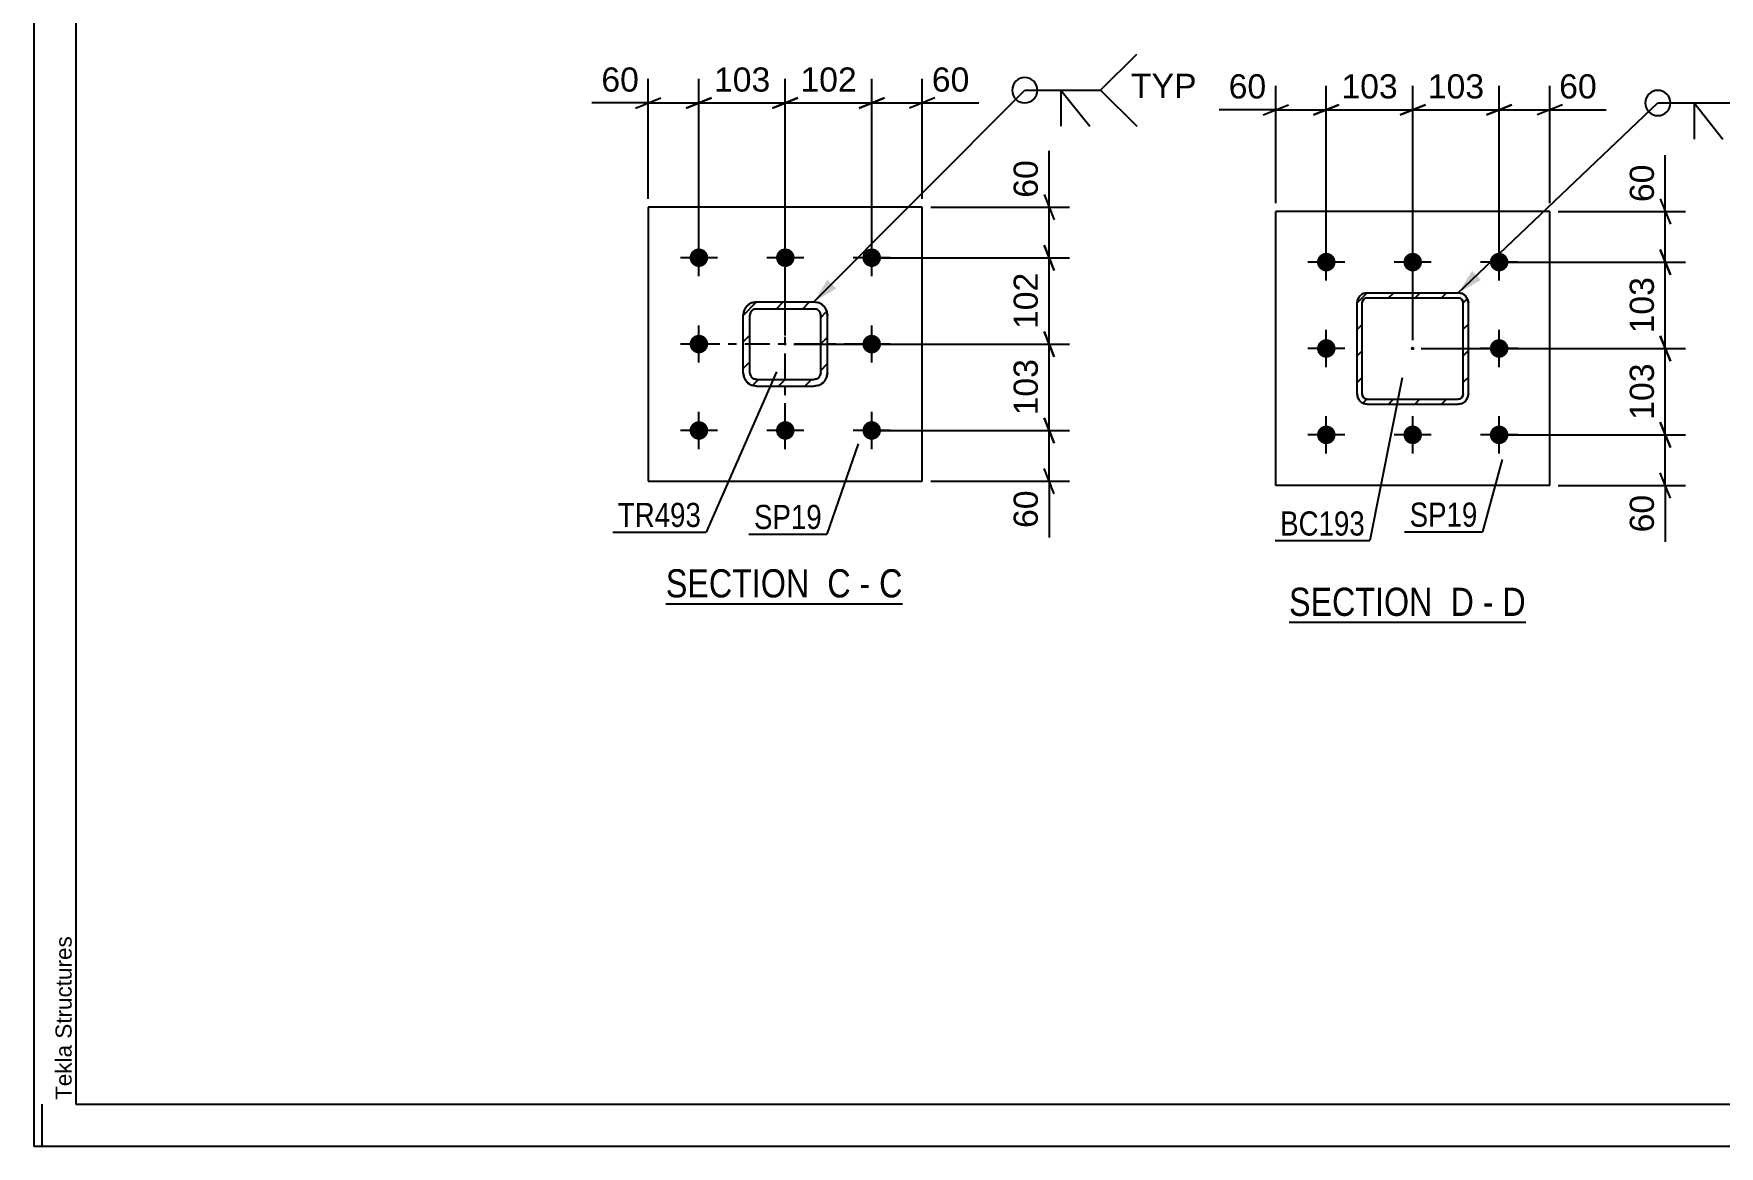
# Model space of a CAD drawing. Header units: millimetres. Extents: x -36 to 805, y -409 to 185.
# Drawn here: x -35.9 to 164.1, y -408.7 to -276.7 of the extents above; entities that cross this region are included whole.
import ezdxf

# ---------------------------------------------------------------- set-up
doc = ezdxf.new("R2010")
doc.units = ezdxf.units.MM
doc.linetypes.add('DXK_LINE_DOT2', pattern=[3.9198, 1.9599, -1.9599])
doc.linetypes.add('DXK_LINE_DOT3', pattern=[5.9187, 2.979, -0.9799, 0.9799, -0.9799])
doc.styles.add('Arial', font='ARIAL.TTF', dxfattribs={"height": 0.2})
doc.styles.add('Arial Narrow', font='ARIALN.TTF', dxfattribs={"height": 0.2})

# ---------------------------------------------------------------- blocks, each defined once
blk = doc.blocks.new('Unknown-203724355-1135')
at = {"color": 5, "linetype": 'Continuous'}
for p, q in [((-35.86, 185.3), (-35.86, -408.7)), ((-30.86, 180.3), (-30.86, -403.7)), ((-34.86, -408.7), (-34.86, -403.7)), ((-30.86, -403.7), (800.14, -403.7)), ((-35.86, -408.7), (805.14, -408.7))]:
    blk.add_line(p, q, dxfattribs=at)
at = {"color": 174, "linetype": 'Continuous', "style": 'Arial'}
blk.add_text('Tekla Structures', height=1.9102, rotation=90, dxfattribs=at).set_placement((-31.36, -403.2))
blk = doc.blocks.new('Unknown-203724355-14 - 1862')
at = {"color": 6, "linetype": 'Continuous'}
blk.add_line((113.04, -346.51), (141.11, -346.51), dxfattribs=at)
at = {"color": 0, "linetype": 'Continuous'}
for points in [[(131.15, -345.76), (131.15, -342.26), (113.04, -342.26), (113.04, -345.76)], [(134.97, -345.76), (134.97, -342.26), (132.2, -342.26), (132.2, -345.76)], [(137.29, -345.76), (137.29, -342.26), (136.02, -342.26), (136.02, -345.76)], [(141.11, -345.76), (141.11, -342.26), (138.34, -342.26), (138.34, -345.76)]]:
    blk.add_wipeout(points, dxfattribs=at)
at = {"color": 7, "linetype": 'Continuous', "style": 'Arial Narrow'}
for s, p in [('SECTION ', (113.04, -345.76)), ('D', (132.2, -345.76)), ('D', (138.34, -345.76)), ('-', (136.02, -345.76))]:
    blk.add_text(s, height=3.34, dxfattribs=at).set_placement(p)
blk = doc.blocks.new('Unknown-203724355-15 - 29577')
at = {"color": 6, "linetype": 'Continuous'}
blk.add_line((39.12, -344.32), (67.19, -344.32), dxfattribs=at)
at = {"color": 0, "linetype": 'Continuous'}
for points in [[(57.23, -343.57), (57.23, -340.07), (39.12, -340.07), (39.12, -343.57)], [(61.04, -343.57), (61.04, -340.07), (58.28, -340.07), (58.28, -343.57)], [(63.37, -343.57), (63.37, -340.07), (62.09, -340.07), (62.09, -343.57)], [(67.19, -343.57), (67.19, -340.07), (64.42, -340.07), (64.42, -343.57)]]:
    blk.add_wipeout(points, dxfattribs=at)
at = {"color": 7, "linetype": 'Continuous', "style": 'Arial Narrow'}
for s, p in [('SECTION ', (39.12, -343.57)), ('C', (58.28, -343.57)), ('C', (64.42, -343.57)), ('-', (62.09, -343.57))]:
    blk.add_text(s, height=3.34, dxfattribs=at).set_placement(p)
blk = doc.blocks.new('Part-203724355-1901 - 1862')
at = {"color": 2, "linetype": 'Continuous'}
for p, q in [((143.96, -297.78), (111.46, -297.78)), ((111.46, -330.28), (111.46, -297.78)), ((143.96, -330.28), (143.96, -297.78)), ((143.96, -330.28), (111.46, -330.28))]:
    blk.add_line(p, q, dxfattribs=at)
blk = doc.blocks.new('Part-203724355-2040 - 1862')
at = {"linetype": 'Continuous'}
h = blk.add_hatch(dxfattribs=at)
h.set_pattern_fill('', scale=0.7, style=0, pattern_type=0)
h.set_pattern_definition([(45, (122.3058, -307.4323), (-1.57154, 1.57154), [])])
h.paths.add_polyline_path([(133.11, -307.43), (122.31, -307.43), (121.85, -307.52), (121.46, -307.78), (121.2, -308.17), (121.11, -308.63), (121.11, -319.43), (121.2, -319.89), (121.46, -320.28), (121.85, -320.54), (122.31, -320.63), (133.11, -320.63), (133.57, -320.54), (133.95, -320.28), (134.21, -319.89), (134.31, -319.43), (134.31, -308.63), (134.21, -308.17), (133.95, -307.78), (133.57, -307.52)])
h.paths.add_polyline_path([(133.66, -308.4), (133.71, -308.63), (133.71, -319.43), (133.66, -319.66), (133.53, -319.86), (133.34, -319.99), (133.11, -320.03), (122.31, -320.03), (122.08, -319.99), (121.88, -319.86), (121.75, -319.66), (121.71, -319.43), (121.71, -308.63), (121.75, -308.4), (121.88, -308.21), (122.08, -308.08), (122.31, -308.03), (133.11, -308.03), (133.34, -308.08), (133.53, -308.21)])
blk.add_hatch(color=246, dxfattribs=at).paths.add_polyline_path([(127.71, -314.13, -1), (127.71, -313.93, -1)])
at = {"color": 7, "linetype": 'DXK_LINE_DOT2'}
for p, q in [((121.85, -307.52), (122.31, -307.43)), ((122.31, -307.43), (133.11, -307.43)), ((133.11, -307.43), (133.57, -307.52)), ((121.11, -308.63), (121.2, -308.17)), ((121.11, -319.43), (121.11, -308.63)), ((121.75, -308.4), (121.71, -308.63)), ((121.71, -319.43), (121.71, -308.63)), ((121.88, -308.21), (121.75, -308.4)), ((122.08, -308.08), (121.88, -308.21)), ((122.31, -308.03), (122.08, -308.08)), ((122.31, -308.03), (133.11, -308.03)), ((133.34, -308.08), (133.11, -308.03)), ((133.53, -308.21), (133.34, -308.08)), ((133.66, -308.4), (133.53, -308.21)), ((133.71, -308.63), (133.66, -308.4)), ((133.71, -319.43), (133.71, -308.63)), ((134.21, -308.17), (134.31, -308.63)), ((134.31, -319.43), (134.31, -308.63)), ((121.2, -319.89), (121.11, -319.43)), ((121.71, -319.43), (121.75, -319.66)), ((121.75, -319.66), (121.88, -319.86)), ((121.88, -319.86), (122.08, -319.99)), ((133.34, -319.99), (133.53, -319.86)), ((133.53, -319.86), (133.66, -319.66)), ((133.66, -319.66), (133.71, -319.43)), ((134.31, -319.43), (134.21, -319.89)), ((122.31, -320.63), (121.85, -320.54)), ((122.08, -319.99), (122.31, -320.03)), ((122.31, -320.03), (133.11, -320.03)), ((122.31, -320.63), (133.11, -320.63)), ((133.11, -320.03), (133.34, -319.99)), ((133.57, -320.54), (133.11, -320.63))]:
    blk.add_line(p, q, dxfattribs=at)
at = {"color": 2, "linetype": 'Continuous'}
for p, q in [((122.31, -307.43), (121.85, -307.52)), ((122.31, -307.43), (133.11, -307.43)), ((133.57, -307.52), (133.11, -307.43)), ((121.2, -308.17), (121.11, -308.63)), ((121.11, -319.43), (121.11, -308.63)), ((121.71, -308.63), (121.75, -308.4)), ((121.71, -319.43), (121.71, -308.63)), ((121.75, -308.4), (121.88, -308.21)), ((121.88, -308.21), (122.08, -308.08)), ((122.08, -308.08), (122.31, -308.03)), ((122.31, -308.03), (133.11, -308.03)), ((133.11, -308.03), (133.34, -308.08)), ((133.34, -308.08), (133.53, -308.21)), ((133.53, -308.21), (133.66, -308.4)), ((133.66, -308.4), (133.71, -308.63)), ((133.71, -319.43), (133.71, -308.63)), ((134.31, -308.63), (134.21, -308.17)), ((134.31, -319.43), (134.31, -308.63)), ((121.11, -319.43), (121.2, -319.89)), ((121.75, -319.66), (121.71, -319.43)), ((121.88, -319.86), (121.75, -319.66)), ((122.08, -319.99), (121.88, -319.86)), ((133.53, -319.86), (133.34, -319.99)), ((133.66, -319.66), (133.53, -319.86)), ((133.71, -319.43), (133.66, -319.66)), ((134.21, -319.89), (134.31, -319.43)), ((121.85, -320.54), (122.31, -320.63)), ((122.31, -320.03), (122.08, -319.99)), ((122.31, -320.03), (133.11, -320.03)), ((122.31, -320.63), (133.11, -320.63)), ((133.34, -319.99), (133.11, -320.03)), ((133.11, -320.63), (133.57, -320.54))]:
    blk.add_line(p, q, dxfattribs=at)
at = {"color": 7, "linetype": 'DXK_LINE_DOT3'}
blk.add_line((127.71, -314.03), (127.71, -314.03), dxfattribs=at)
at = {"color": 246, "linetype": 'DXK_LINE_DOT2'}
blk.add_line((127.71, -314.03), (127.71, -314.03), dxfattribs=at)
at = {"color": 246, "linetype": 'Continuous'}
blk.add_circle((127.71, -314.03), 0.1, dxfattribs=at)
at = {"color": 7, "linetype": 'DXK_LINE_DOT2'}
for centre, start, end in [((122.31, -308.63), 112.5, 157.5), ((133.11, -308.63), 22.5, 67.5), ((122.31, -319.43), 202.5, 247.5), ((133.11, -319.43), 292.5, 337.5)]:
    blk.add_arc(centre, 1.2, start, end, dxfattribs=at)
at = {"color": 2, "linetype": 'Continuous'}
for centre, start, end in [((122.31, -308.63), 112.5, 157.5), ((133.11, -308.63), 22.5, 67.5), ((122.31, -319.43), 202.5, 247.5), ((133.11, -319.43), 292.5, 337.5)]:
    blk.add_arc(centre, 1.2, start, end, dxfattribs=at)
blk = doc.blocks.new('Bolt-203724355-2043 - 1862')
at = {"linetype": 'Continuous'}
for points in [[(117.46, -304.88, -1), (117.46, -302.68, -1)], [(127.71, -304.88, -1), (127.71, -302.68, -1)], [(137.96, -304.88, -1), (137.96, -302.68, -1)], [(117.46, -315.13, -1), (117.46, -312.93, -1)], [(137.96, -315.13, -1), (137.96, -312.93, -1)], [(117.46, -325.38, -1), (117.46, -323.18, -1)], [(127.71, -325.38, -1), (127.71, -323.18, -1)], [(137.96, -325.38, -1), (137.96, -323.18, -1)]]:
    blk.add_hatch(color=1, dxfattribs=at).paths.add_polyline_path(points)
at = {"color": 1, "linetype": 'Continuous'}
for p, q in [((117.46, -305.98), (117.46, -301.58)), ((127.71, -305.98), (127.71, -301.58)), ((137.96, -305.98), (137.96, -301.58)), ((119.66, -303.78), (115.26, -303.78)), ((129.91, -303.78), (125.51, -303.78)), ((140.16, -303.78), (135.76, -303.78)), ((117.46, -316.23), (117.46, -311.83)), ((137.96, -316.23), (137.96, -311.83)), ((119.66, -314.03), (115.26, -314.03)), ((140.16, -314.03), (135.76, -314.03)), ((117.46, -326.48), (117.46, -322.08)), ((127.71, -326.48), (127.71, -322.08)), ((137.96, -326.48), (137.96, -322.08)), ((119.66, -324.28), (115.26, -324.28)), ((129.91, -324.28), (125.51, -324.28)), ((140.16, -324.28), (135.76, -324.28))]:
    blk.add_line(p, q, dxfattribs=at)
blk = doc.blocks.new('Part-203724355-29596 - 29577')
at = {"linetype": 'Continuous'}
h = blk.add_hatch(dxfattribs=at)
h.set_pattern_fill('', scale=0.7, style=0, pattern_type=0)
h.set_pattern_definition([(45, (49.8913, -308.5106), (-1.57154, 1.57154), [])])
h.paths.add_polyline_path([(56.69, -308.51), (49.89, -308.51), (49.28, -308.63), (48.76, -308.98), (48.41, -309.5), (48.29, -310.11), (48.29, -316.91), (48.41, -317.52), (48.76, -318.04), (49.28, -318.39), (49.89, -318.51), (56.69, -318.51), (57.3, -318.39), (57.82, -318.04), (58.17, -317.52), (58.29, -316.91), (58.29, -310.11), (58.17, -309.5), (57.82, -308.98), (57.3, -308.63)])
h.paths.add_polyline_path([(57.43, -309.8), (57.49, -310.11), (57.49, -316.91), (57.43, -317.22), (57.26, -317.48), (57, -317.65), (56.69, -317.71), (49.89, -317.71), (49.59, -317.65), (49.33, -317.48), (49.15, -317.22), (49.09, -316.91), (49.09, -310.11), (49.15, -309.8), (49.33, -309.54), (49.59, -309.37), (49.89, -309.31), (56.69, -309.31), (57, -309.37), (57.26, -309.54)])
at = {"color": 7, "linetype": 'DXK_LINE_DOT3'}
for p, q in [((53.29, -323.51), (53.29, -303.51)), ((63.29, -313.51), (43.29, -313.51))]:
    blk.add_line(p, q, dxfattribs=at)
at = {"color": 7, "linetype": 'DXK_LINE_DOT2'}
for p, q in [((48.29, -310.11), (48.41, -309.5)), ((49.15, -309.8), (49.09, -310.11)), ((49.28, -308.63), (49.89, -308.51)), ((49.89, -309.31), (49.59, -309.37)), ((49.89, -308.51), (56.69, -308.51)), ((49.89, -309.31), (56.69, -309.31)), ((56.69, -308.51), (57.3, -308.63)), ((57, -309.37), (56.69, -309.31)), ((57.49, -310.11), (57.43, -309.8)), ((58.17, -309.5), (58.29, -310.11)), ((48.29, -316.91), (48.29, -310.11)), ((49.09, -316.91), (49.09, -310.11)), ((57.49, -316.91), (57.49, -310.11)), ((58.29, -316.91), (58.29, -310.11)), ((48.41, -317.52), (48.29, -316.91)), ((49.09, -316.91), (49.15, -317.22)), ((49.59, -317.65), (49.89, -317.71)), ((49.89, -317.71), (56.69, -317.71)), ((56.69, -317.71), (57, -317.65)), ((57.43, -317.22), (57.49, -316.91)), ((58.29, -316.91), (58.17, -317.52)), ((49.89, -318.51), (49.28, -318.39)), ((49.89, -318.51), (56.69, -318.51)), ((57.3, -318.39), (56.69, -318.51))]:
    blk.add_line(p, q, dxfattribs=at)
at = {"color": 2, "linetype": 'Continuous'}
for p, q in [((48.41, -309.5), (48.29, -310.11)), ((49.09, -310.11), (49.15, -309.8)), ((49.89, -308.51), (49.28, -308.63)), ((49.59, -309.37), (49.89, -309.31)), ((49.89, -308.51), (56.69, -308.51)), ((49.89, -309.31), (56.69, -309.31)), ((57.3, -308.63), (56.69, -308.51)), ((56.69, -309.31), (57, -309.37)), ((57.43, -309.8), (57.49, -310.11)), ((58.29, -310.11), (58.17, -309.5)), ((48.29, -316.91), (48.29, -310.11)), ((49.09, -316.91), (49.09, -310.11)), ((57.49, -316.91), (57.49, -310.11)), ((58.29, -316.91), (58.29, -310.11)), ((48.29, -316.91), (48.41, -317.52)), ((49.15, -317.22), (49.09, -316.91)), ((49.89, -317.71), (49.59, -317.65)), ((49.89, -317.71), (56.69, -317.71)), ((57, -317.65), (56.69, -317.71)), ((57.49, -316.91), (57.43, -317.22)), ((58.17, -317.52), (58.29, -316.91)), ((49.28, -318.39), (49.89, -318.51)), ((49.89, -318.51), (56.69, -318.51)), ((56.69, -318.51), (57.3, -318.39))]:
    blk.add_line(p, q, dxfattribs=at)
at = {"color": 7, "linetype": 'DXK_LINE_DOT2'}
for centre, radius, start, end in [((49.89, -310.11), 1.6, 112.5, 157.5), ((49.89, -310.11), 0.8, 112.5, 157.5), ((56.69, -310.11), 0.8, 22.5, 67.5), ((56.69, -310.11), 1.6, 22.5, 67.5), ((49.89, -316.91), 1.6, 202.5, 247.5), ((49.89, -316.91), 0.8, 202.5, 247.5), ((56.69, -316.91), 0.8, 292.5, 337.5), ((56.69, -316.91), 1.6, 292.5, 337.5)]:
    blk.add_arc(centre, radius, start, end, dxfattribs=at)
at = {"color": 2, "linetype": 'Continuous'}
for centre, radius, start, end in [((49.89, -310.11), 1.6, 112.5, 157.5), ((49.89, -310.11), 0.8, 112.5, 157.5), ((56.69, -310.11), 0.8, 22.5, 67.5), ((56.69, -310.11), 1.6, 22.5, 67.5), ((49.89, -316.91), 1.6, 202.5, 247.5), ((49.89, -316.91), 0.8, 202.5, 247.5), ((56.69, -316.91), 0.8, 292.5, 337.5), ((56.69, -316.91), 1.6, 292.5, 337.5)]:
    blk.add_arc(centre, radius, start, end, dxfattribs=at)
blk = doc.blocks.new('Part-203724355-29597 - 29577')
at = {"color": 2, "linetype": 'Continuous'}
for p, q in [((69.54, -297.26), (37.04, -297.26)), ((37.04, -297.26), (37.04, -329.76)), ((69.54, -329.76), (69.54, -297.26)), ((37.04, -329.76), (69.54, -329.76))]:
    blk.add_line(p, q, dxfattribs=at)
blk = doc.blocks.new('Bolt-203724355-29738 - 29577')
at = {"linetype": 'Continuous'}
for points in [[(43.04, -304.36, -1), (43.04, -302.16, -1)], [(53.29, -304.36, -1), (53.29, -302.16, -1)], [(63.54, -304.36, -1), (63.54, -302.16, -1)], [(43.04, -314.61, -1), (43.04, -312.41, -1)], [(63.54, -314.61, -1), (63.54, -312.41, -1)], [(43.04, -324.86, -1), (43.04, -322.66, -1)], [(53.29, -324.86, -1), (53.29, -322.66, -1)], [(63.54, -324.86, -1), (63.54, -322.66, -1)]]:
    blk.add_hatch(color=1, dxfattribs=at).paths.add_polyline_path(points)
at = {"color": 1, "linetype": 'Continuous'}
for p, q in [((43.04, -305.46), (43.04, -301.06)), ((53.29, -305.46), (53.29, -301.06)), ((63.54, -305.46), (63.54, -301.06)), ((45.24, -303.26), (40.84, -303.26)), ((55.49, -303.26), (51.09, -303.26)), ((65.74, -303.26), (61.34, -303.26)), ((43.04, -315.71), (43.04, -311.31)), ((63.54, -315.71), (63.54, -311.31)), ((45.24, -313.51), (40.84, -313.51)), ((65.74, -313.51), (61.34, -313.51)), ((43.04, -325.96), (43.04, -321.56)), ((53.29, -325.96), (53.29, -321.56)), ((63.54, -325.96), (63.54, -321.56)), ((45.24, -323.76), (40.84, -323.76)), ((55.49, -323.76), (51.09, -323.76)), ((65.74, -323.76), (61.34, -323.76))]:
    blk.add_line(p, q, dxfattribs=at)
blk = doc.blocks.new('StraightDimension-203724355-2086 - 1862')
at = {"color": 7, "linetype": 'Continuous'}
for p, q in [((111.46, -296.78), (111.46, -282.86)), ((117.46, -302.78), (117.46, -282.86)), ((109.96, -286.31), (112.96, -285.11)), ((111.46, -285.71), (117.46, -285.71)), ((118.96, -285.11), (115.96, -286.31))]:
    blk.add_line(p, q, dxfattribs=at)
at = {"color": 0}
blk.add_wipeout([(110.93, -284.96), (110.93, -280.76), (105.28, -280.76), (105.28, -284.96)], dxfattribs=at)
at = {"color": 7, "linetype": 'Continuous'}
blk.add_line((111.46, -285.71), (104.76, -285.71), dxfattribs=at)
blk.add_line((111.46, -285.71), (104.76, -285.71), dxfattribs=at)
at = {"color": 3, "style": 'Arial'}
blk.add_text('60', height=2.865, dxfattribs=at).set_placement((105.88, -284.36))
blk = doc.blocks.new('StraightDimension-203724355-2144 - 1862')
at = {"color": 7, "linetype": 'Continuous'}
for p, q in [((144.96, -297.78), (160.07, -297.78)), ((157.07, -296.28), (158.27, -299.28)), ((157.67, -303.78), (157.67, -297.78)), ((138.96, -303.78), (160.07, -303.78)), ((158.27, -305.28), (157.07, -302.28))]:
    blk.add_line(p, q, dxfattribs=at)
at = {"color": 0}
blk.add_wipeout([(156.92, -291.61), (152.72, -291.61), (152.72, -297.26), (156.92, -297.26)], dxfattribs=at)
at = {"color": 7, "linetype": 'Continuous'}
blk.add_line((157.67, -297.78), (157.67, -291.09), dxfattribs=at)
blk.add_line((157.67, -297.78), (157.67, -291.09), dxfattribs=at)
at = {"color": 3, "style": 'Arial'}
blk.add_text('60', height=2.865, rotation=90.0002, dxfattribs=at).set_placement((156.32, -296.66))
blk = doc.blocks.new('StraightDimension-203724355-2096 - 1862')
at = {"color": 7, "linetype": 'Continuous'}
for p, q in [((137.96, -302.78), (137.96, -282.86)), ((143.96, -296.78), (143.96, -282.86)), ((136.46, -286.31), (139.46, -285.11)), ((137.96, -285.71), (143.96, -285.71)), ((145.46, -285.11), (142.46, -286.31))]:
    blk.add_line(p, q, dxfattribs=at)
at = {"color": 0}
blk.add_wipeout([(150.13, -284.96), (150.13, -280.76), (144.48, -280.76), (144.48, -284.96)], dxfattribs=at)
at = {"color": 7, "linetype": 'Continuous'}
blk.add_line((143.96, -285.71), (150.65, -285.71), dxfattribs=at)
blk.add_line((143.96, -285.71), (150.65, -285.71), dxfattribs=at)
at = {"color": 3, "style": 'Arial'}
blk.add_text('60', height=2.865, dxfattribs=at).set_placement((145.08, -284.36))
blk = doc.blocks.new('StraightDimension-203724355-2106 - 1862')
at = {"color": 7, "linetype": 'Continuous'}
for p, q in [((127.71, -313.03), (127.71, -282.86)), ((137.96, -302.78), (137.96, -282.86)), ((126.21, -286.31), (129.21, -285.11)), ((127.71, -285.71), (137.96, -285.71)), ((139.46, -285.11), (136.46, -286.31))]:
    blk.add_line(p, q, dxfattribs=at)
at = {"color": 0}
blk.add_wipeout([(136.77, -284.96), (136.77, -280.76), (128.9, -280.76), (128.9, -284.96)], dxfattribs=at)
at = {"color": 3, "style": 'Arial'}
blk.add_text('103', height=2.865, dxfattribs=at).set_placement((129.5, -284.36))
blk = doc.blocks.new('StraightDimension-203724355-2115 - 1862')
at = {"color": 7, "linetype": 'Continuous'}
for p, q in [((117.46, -302.78), (117.46, -282.86)), ((127.71, -313.03), (127.71, -282.86)), ((115.96, -286.31), (118.96, -285.11)), ((117.46, -285.71), (127.71, -285.71)), ((129.21, -285.11), (126.21, -286.31))]:
    blk.add_line(p, q, dxfattribs=at)
at = {"color": 0}
blk.add_wipeout([(126.52, -284.96), (126.52, -280.76), (118.65, -280.76), (118.65, -284.96)], dxfattribs=at)
at = {"color": 3, "style": 'Arial'}
blk.add_text('103', height=2.865, dxfattribs=at).set_placement((119.25, -284.36))
blk = doc.blocks.new('StraightDimension-203724355-2125 - 1862')
at = {"color": 7, "linetype": 'Continuous'}
for p, q in [((157.07, -322.78), (158.27, -325.78)), ((138.96, -324.28), (160.07, -324.28)), ((157.67, -330.28), (157.67, -324.28)), ((158.27, -331.78), (157.07, -328.78)), ((144.96, -330.28), (160.07, -330.28))]:
    blk.add_line(p, q, dxfattribs=at)
at = {"color": 0}
blk.add_wipeout([(156.92, -330.81), (152.72, -330.81), (152.72, -336.45), (156.92, -336.45)], dxfattribs=at)
at = {"color": 7, "linetype": 'Continuous'}
blk.add_line((157.67, -330.28), (157.67, -336.98), dxfattribs=at)
blk.add_line((157.67, -330.28), (157.67, -336.98), dxfattribs=at)
at = {"color": 3, "style": 'Arial'}
blk.add_text('60', height=2.865, rotation=90.0002, dxfattribs=at).set_placement((156.32, -335.85))
blk = doc.blocks.new('StraightDimension-203724355-2135 - 1862')
at = {"color": 7, "linetype": 'Continuous'}
for p, q in [((157.07, -312.53), (158.27, -315.53)), ((128.71, -314.03), (160.07, -314.03)), ((157.67, -324.28), (157.67, -314.03)), ((158.27, -325.78), (157.07, -322.78)), ((138.96, -324.28), (160.07, -324.28))]:
    blk.add_line(p, q, dxfattribs=at)
at = {"color": 0}
blk.add_wipeout([(156.92, -315.22), (152.72, -315.22), (152.72, -323.09), (156.92, -323.09)], dxfattribs=at)
at = {"color": 3, "style": 'Arial'}
blk.add_text('103', height=2.865, rotation=90.0002, dxfattribs=at).set_placement((156.32, -322.49))
blk = doc.blocks.new('StraightDimension-203724355-2154 - 1862')
at = {"color": 7, "linetype": 'Continuous'}
for p, q in [((138.96, -303.78), (160.07, -303.78)), ((157.07, -302.28), (158.27, -305.28)), ((157.67, -314.03), (157.67, -303.78)), ((158.27, -315.53), (157.07, -312.53)), ((128.71, -314.03), (160.07, -314.03))]:
    blk.add_line(p, q, dxfattribs=at)
at = {"color": 0}
blk.add_wipeout([(156.92, -304.97), (152.72, -304.97), (152.72, -312.84), (156.92, -312.84)], dxfattribs=at)
at = {"color": 3, "style": 'Arial'}
blk.add_text('103', height=2.865, rotation=90.0002, dxfattribs=at).set_placement((156.32, -312.24))
blk = doc.blocks.new('StraightDimension-203724355-30028 - 29577')
at = {"color": 7, "linetype": 'Continuous'}
for p, q in [((54.29, -313.51), (86.99, -313.51)), ((83.99, -312.01), (85.19, -315.01)), ((84.59, -323.76), (84.59, -313.51)), ((64.54, -323.76), (86.99, -323.76)), ((85.19, -325.26), (83.99, -322.26))]:
    blk.add_line(p, q, dxfattribs=at)
at = {"color": 0}
blk.add_wipeout([(83.84, -314.7), (79.64, -314.7), (79.64, -322.57), (83.84, -322.57)], dxfattribs=at)
at = {"color": 3, "style": 'Arial'}
blk.add_text('103', height=2.865, rotation=90.0002, dxfattribs=at).set_placement((83.24, -321.97))
blk = doc.blocks.new('StraightDimension-203724355-30026 - 29577')
at = {"color": 7, "linetype": 'Continuous'}
for p, q in [((83.99, -295.76), (85.19, -298.76)), ((70.54, -297.26), (86.99, -297.26)), ((84.59, -303.26), (84.59, -297.26)), ((85.19, -304.76), (83.99, -301.76)), ((64.54, -303.26), (86.99, -303.26))]:
    blk.add_line(p, q, dxfattribs=at)
at = {"color": 0}
blk.add_wipeout([(83.84, -291.09), (79.64, -291.09), (79.64, -296.74), (83.84, -296.74)], dxfattribs=at)
at = {"color": 7, "linetype": 'Continuous'}
blk.add_line((84.59, -297.26), (84.59, -290.56), dxfattribs=at)
blk.add_line((84.59, -297.26), (84.59, -290.56), dxfattribs=at)
at = {"color": 3, "style": 'Arial'}
blk.add_text('60', height=2.865, rotation=90.0002, dxfattribs=at).set_placement((83.24, -296.14))
blk = doc.blocks.new('StraightDimension-203724355-30027 - 29577')
at = {"color": 7, "linetype": 'Continuous'}
for p, q in [((83.99, -301.76), (85.19, -304.76)), ((64.54, -303.26), (86.99, -303.26)), ((84.59, -313.51), (84.59, -303.26)), ((54.29, -313.51), (86.99, -313.51)), ((85.19, -315.01), (83.99, -312.01))]:
    blk.add_line(p, q, dxfattribs=at)
at = {"color": 0}
blk.add_wipeout([(83.84, -304.45), (79.64, -304.45), (79.64, -312.32), (83.84, -312.32)], dxfattribs=at)
at = {"color": 3, "style": 'Arial'}
blk.add_text('102', height=2.865, rotation=90.0002, dxfattribs=at).set_placement((83.24, -311.72))
blk = doc.blocks.new('StraightDimension-203724355-29958 - 29577')
at = {"color": 7, "linetype": 'Continuous'}
for p, q in [((53.29, -312.51), (53.29, -282.05)), ((63.54, -302.26), (63.54, -282.05)), ((51.79, -285.5), (54.79, -284.3)), ((53.29, -284.9), (63.54, -284.9)), ((65.04, -284.3), (62.04, -285.5))]:
    blk.add_line(p, q, dxfattribs=at)
at = {"color": 0}
blk.add_wipeout([(62.35, -284.15), (62.35, -279.95), (54.48, -279.95), (54.48, -284.15)], dxfattribs=at)
at = {"color": 3, "style": 'Arial'}
blk.add_text('102', height=2.865, dxfattribs=at).set_placement((55.08, -283.55))
blk = doc.blocks.new('StraightDimension-203724355-29957 - 29577')
at = {"color": 7, "linetype": 'Continuous'}
for p, q in [((63.54, -302.26), (63.54, -282.05)), ((69.54, -296.26), (69.54, -282.05)), ((62.04, -285.5), (65.04, -284.3)), ((63.54, -284.9), (69.54, -284.9)), ((71.04, -284.3), (68.04, -285.5))]:
    blk.add_line(p, q, dxfattribs=at)
at = {"color": 0}
blk.add_wipeout([(75.71, -284.15), (75.71, -279.95), (70.07, -279.95), (70.07, -284.15)], dxfattribs=at)
at = {"color": 7, "linetype": 'Continuous'}
blk.add_line((69.54, -284.9), (76.24, -284.9), dxfattribs=at)
blk.add_line((69.54, -284.9), (76.24, -284.9), dxfattribs=at)
at = {"color": 3, "style": 'Arial'}
blk.add_text('60', height=2.865, dxfattribs=at).set_placement((70.67, -283.55))
blk = doc.blocks.new('StraightDimension-203724355-29959 - 29577')
at = {"color": 7, "linetype": 'Continuous'}
for p, q in [((43.04, -302.26), (43.04, -282.05)), ((53.29, -312.51), (53.29, -282.05)), ((41.54, -285.5), (44.54, -284.3)), ((43.04, -284.9), (53.29, -284.9)), ((54.79, -284.3), (51.79, -285.5))]:
    blk.add_line(p, q, dxfattribs=at)
at = {"color": 0}
blk.add_wipeout([(52.1, -284.15), (52.1, -279.95), (44.23, -279.95), (44.23, -284.15)], dxfattribs=at)
at = {"color": 3, "style": 'Arial'}
blk.add_text('103', height=2.865, dxfattribs=at).set_placement((44.83, -283.55))
blk = doc.blocks.new('StraightDimension-203724355-29960 - 29577')
at = {"color": 7, "linetype": 'Continuous'}
for p, q in [((37.04, -296.26), (37.04, -282.05)), ((43.04, -302.26), (43.04, -282.05)), ((35.54, -285.5), (38.54, -284.3)), ((37.04, -284.9), (43.04, -284.9)), ((44.54, -284.3), (41.54, -285.5))]:
    blk.add_line(p, q, dxfattribs=at)
at = {"color": 0}
blk.add_wipeout([(36.52, -284.15), (36.52, -279.95), (30.87, -279.95), (30.87, -284.15)], dxfattribs=at)
at = {"color": 7, "linetype": 'Continuous'}
blk.add_line((37.04, -284.9), (30.34, -284.9), dxfattribs=at)
blk.add_line((37.04, -284.9), (30.34, -284.9), dxfattribs=at)
at = {"color": 3, "style": 'Arial'}
blk.add_text('60', height=2.865, dxfattribs=at).set_placement((31.47, -283.55))
blk = doc.blocks.new('StraightDimension-203724355-30029 - 29577')
at = {"color": 7, "linetype": 'Continuous'}
for p, q in [((64.54, -323.76), (86.99, -323.76)), ((83.99, -322.26), (85.19, -325.26)), ((84.59, -329.76), (84.59, -323.76)), ((70.54, -329.76), (86.99, -329.76)), ((85.19, -331.26), (83.99, -328.26))]:
    blk.add_line(p, q, dxfattribs=at)
at = {"color": 0}
blk.add_wipeout([(83.84, -330.29), (79.64, -330.29), (79.64, -335.93), (83.84, -335.93)], dxfattribs=at)
at = {"color": 7, "linetype": 'Continuous'}
blk.add_line((84.59, -329.76), (84.59, -336.46), dxfattribs=at)
blk.add_line((84.59, -329.76), (84.59, -336.46), dxfattribs=at)
at = {"color": 3, "style": 'Arial'}
blk.add_text('60', height=2.865, rotation=90.0002, dxfattribs=at).set_placement((83.24, -335.33))
blk = doc.blocks.new('Mark-203724355-1897 - 1862')
at = {"color": 0}
blk.add_wipeout([(135.39, -335.18), (135.39, -332.18), (127.35, -332.18), (127.35, -335.18)], dxfattribs=at)
blk.add_wipeout([(135.39, -335.18), (135.39, -332.18), (127.35, -332.18), (127.35, -335.18)], dxfattribs=at)
at = {"color": 30, "linetype": 'Continuous'}
for p in [(138.32, -327.22), (126.75, -335.78)]:
    blk.add_line(p, (135.99, -335.78), dxfattribs=at)
at = {"color": 3, "style": 'Arial Narrow'}
blk.add_text('SP19', height=2.863, dxfattribs=at).set_placement((127.35, -335.18))
blk = doc.blocks.new('Mark-203724355-2036 - 1862')
at = {"color": 0}
blk.add_wipeout([(122.04, -336.23), (122.04, -333.23), (111.99, -333.23), (111.99, -336.23)], dxfattribs=at)
blk.add_wipeout([(122.04, -336.23), (122.04, -333.23), (111.99, -333.23), (111.99, -336.23)], dxfattribs=at)
at = {"color": 30, "linetype": 'Continuous'}
for p in [(126.44, -317.51), (111.39, -336.83)]:
    blk.add_line(p, (122.64, -336.83), dxfattribs=at)
at = {"color": 3, "style": 'Arial Narrow'}
blk.add_text('BC193', height=2.863, dxfattribs=at).set_placement((111.99, -336.23))
blk = doc.blocks.new('WeldMark-203724355-2163 - 1862')
at = {"linetype": 'Continuous'}
blk.add_hatch(color=30, dxfattribs=at).paths.add_polyline_path([(135.8, -305.91), (133.11, -307.43), (134.76, -304.82)])
at = {"color": 30, "linetype": 'Continuous'}
for p, q in [((133.11, -307.43), (156.79, -284.9)), ((156.79, -284.9), (165.79, -284.9))]:
    blk.add_line(p, q, dxfattribs=at)
at = {"color": 3, "linetype": 'Continuous'}
for q in [(164.51, -289.18), (161.08, -289.18)]:
    blk.add_line((161.08, -284.9), q, dxfattribs=at)
for start, end in [(90, 270), (270, 90)]:
    blk.add_arc((156.79, -284.9), 1.5, start, end, dxfattribs=at)
at = {"color": 0, "linetype": 'Continuous'}
blk.add_wipeout([(175.87, -285.55), (175.87, -283.05), (169.39, -283.05), (169.39, -285.55)], dxfattribs=at)
blk.add_wipeout([(175.87, -285.55), (175.87, -283.05), (169.39, -283.05), (169.39, -285.55)], dxfattribs=at)
at = {"color": 3, "linetype": 'Continuous'}
for q in [(170.08, -280.61), (170.08, -289.18)]:
    blk.add_line((165.79, -284.9), q, dxfattribs=at)
at = {"color": 3, "linetype": 'Continuous', "style": 'Arial'}
blk.add_text('TYP', height=2.388, dxfattribs=at).set_placement((169.39, -285.55))
blk = doc.blocks.new('WeldMark-203724355-30094 - 29577')
at = {"linetype": 'Continuous'}
blk.add_hatch(color=30, dxfattribs=at).paths.add_polyline_path([(59.34, -306.91), (56.69, -308.51), (58.28, -305.85)])
at = {"color": 30, "linetype": 'Continuous'}
for p, q in [((56.69, -308.51), (81.69, -283.39)), ((81.69, -283.39), (90.69, -283.39))]:
    blk.add_line(p, q, dxfattribs=at)
at = {"color": 3, "linetype": 'Continuous'}
for q in [(89.4, -287.67), (85.97, -287.67)]:
    blk.add_line((85.97, -283.39), q, dxfattribs=at)
for start, end in [(90, 270), (270, 90)]:
    blk.add_arc((81.69, -283.39), 1.5, start, end, dxfattribs=at)
at = {"color": 0, "linetype": 'Continuous'}
blk.add_wipeout([(102.06, -284.29), (102.06, -281.29), (94.29, -281.29), (94.29, -284.29)], dxfattribs=at)
blk.add_wipeout([(102.06, -284.29), (102.06, -281.29), (94.29, -281.29), (94.29, -284.29)], dxfattribs=at)
at = {"color": 3, "linetype": 'Continuous'}
for q in [(94.97, -279.1), (94.97, -287.67)]:
    blk.add_line((90.69, -283.39), q, dxfattribs=at)
at = {"color": 3, "linetype": 'Continuous', "style": 'Arial'}
blk.add_text('TYP', height=2.865, dxfattribs=at).set_placement((94.29, -284.29))
blk = doc.blocks.new('Mark-203724355-30118 - 29577')
at = {"color": 0}
blk.add_wipeout([(43.29, -335.21), (43.29, -332.21), (33.43, -332.21), (33.43, -335.21)], dxfattribs=at)
blk.add_wipeout([(43.29, -335.21), (43.29, -332.21), (33.43, -332.21), (33.43, -335.21)], dxfattribs=at)
at = {"color": 30, "linetype": 'Continuous'}
for p in [(52.24, -316.82), (32.83, -335.81)]:
    blk.add_line(p, (43.89, -335.81), dxfattribs=at)
at = {"color": 3, "style": 'Arial Narrow'}
blk.add_text('TR493', height=2.863, dxfattribs=at).set_placement((33.43, -335.21))
blk = doc.blocks.new('Mark-203724355-30121 - 29577')
at = {"color": 0}
blk.add_wipeout([(57.62, -335.45), (57.62, -332.45), (49.58, -332.45), (49.58, -335.45)], dxfattribs=at)
blk.add_wipeout([(57.62, -335.45), (57.62, -332.45), (49.58, -332.45), (49.58, -335.45)], dxfattribs=at)
at = {"color": 30, "linetype": 'Continuous'}
for p in [(61.95, -325.34), (48.98, -336.05)]:
    blk.add_line(p, (58.22, -336.05), dxfattribs=at)
at = {"color": 3, "style": 'Arial Narrow'}
blk.add_text('SP19', height=2.863, dxfattribs=at).set_placement((49.58, -335.45))

msp = doc.modelspace()

# ---------------------------------------------------------------- block references
for name in ['Unknown-203724355-1135', 'Part-203724355-29597 - 29577', 'Part-203724355-1901 - 1862', 'Bolt-203724355-29738 - 29577', 'Bolt-203724355-2043 - 1862', 'Part-203724355-29596 - 29577', 'Part-203724355-2040 - 1862']:
    msp.add_blockref(name, (0, 0))

# ---------------------------------------------------------------- next in the draw order: block references
for name in ['StraightDimension-203724355-2086 - 1862', 'StraightDimension-203724355-30026 - 29577', 'StraightDimension-203724355-2144 - 1862', 'StraightDimension-203724355-30028 - 29577', 'Mark-203724355-30118 - 29577', 'StraightDimension-203724355-2125 - 1862', 'Unknown-203724355-15 - 29577', 'Unknown-203724355-14 - 1862']:
    msp.add_blockref(name, (0, 0))

# ---------------------------------------------------------------- next in the draw order: block references
for name in ['StraightDimension-203724355-2096 - 1862', 'StraightDimension-203724355-30027 - 29577', 'StraightDimension-203724355-30029 - 29577', 'Mark-203724355-30121 - 29577', 'Mark-203724355-1897 - 1862']:
    msp.add_blockref(name, (0, 0))

# ---------------------------------------------------------------- next in the draw order: block references
for name in ['StraightDimension-203724355-29958 - 29577', 'StraightDimension-203724355-2106 - 1862', 'Mark-203724355-2036 - 1862']:
    msp.add_blockref(name, (0, 0))

# ---------------------------------------------------------------- next in the draw order: block references
for name in ['StraightDimension-203724355-29959 - 29577', 'StraightDimension-203724355-29957 - 29577', 'StraightDimension-203724355-2115 - 1862']:
    msp.add_blockref(name, (0, 0))

# ---------------------------------------------------------------- next in the draw order: block references
for name in ['WeldMark-203724355-30094 - 29577', 'StraightDimension-203724355-29960 - 29577', 'StraightDimension-203724355-2135 - 1862']:
    msp.add_blockref(name, (0, 0))

# ---------------------------------------------------------------- next in the draw order: block references
msp.add_blockref('StraightDimension-203724355-2154 - 1862', (0, 0))

# ---------------------------------------------------------------- next in the draw order: block references
msp.add_blockref('WeldMark-203724355-2163 - 1862', (0, 0))

doc.saveas('drawing.dxf')
